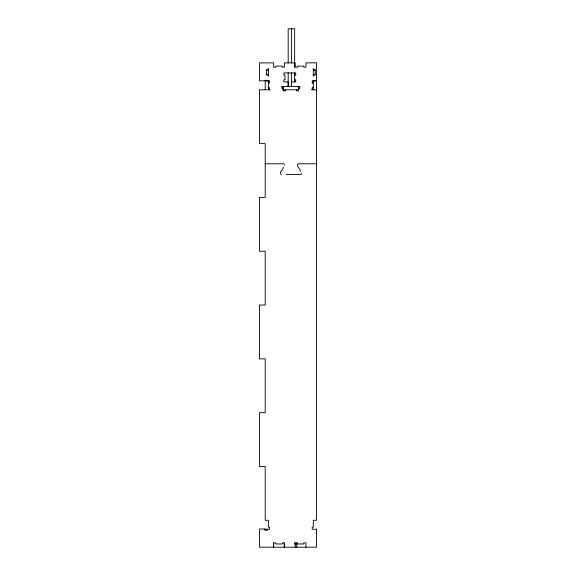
<?xml version="1.0" encoding="UTF-8"?>
<svg xmlns="http://www.w3.org/2000/svg" width="576" height="576" viewBox="0 0 576 576"><rect width="100%" height="100%" fill="white"/><g stroke="black" fill="none" stroke-linecap="round" stroke-linejoin="round"><path stroke-width="0.86" d="M273.47 542.894L273.47 547.2L273.47 543.974M288.18 72.929L288.18 86.558L288.18 81.893L283.874 81.893L283.874 79.74L284.947 79.74L284.947 75.082L283.874 75.082L283.874 72.929L295.711 72.929L295.711 75.082L294.638 75.082M284.386 165.031L284.141 164.16L283.32 163.778L265.219 163.778M313.294 69.926C315.374 67.37 315.706 73.627 314.906 74.542A0.806 0.806 0 0 1 314.1 75.348A0.806 0.806 0 0 1 313.294 74.542M283.363 167.098C283.673 168.941 277.927 173.426 281.376 174.542M266.026 69.991L268.445 69.991M313.294 69.991L315.713 69.991M266.026 74.477L268.445 74.477M313.294 74.477L315.713 74.477M294.638 79.74L295.711 79.74L295.711 81.893L291.406 81.893M265.219 80.755L268.445 80.755M313.294 80.755L316.519 80.755M316.519 80.82L312.214 80.82L312.214 82.973L313.294 82.973M268.445 82.973L269.525 82.973L269.525 80.82L259.481 80.82L259.481 62.885L273.65 62.885L273.65 67.183L275.803 67.183L275.803 66.11L282.262 66.11L282.262 67.183L284.414 67.183L284.414 62.885L295.171 62.885L295.171 67.183L297.324 67.183L297.324 66.11L303.782 66.11L303.782 67.183L305.935 67.183L305.935 62.885L316.519 62.813L316.519 520.294L313.294 520.294L313.294 527.112L312.214 527.112L312.214 529.265L316.519 529.265L316.519 547.2L259.481 547.2L259.481 529.006L265.219 529.006L265.219 530.338L267.372 530.338L267.372 529.265M281.714 86.558L300.01 86.558M268.445 87.638L269.525 87.638L269.525 89.791M313.294 87.638L312.214 87.638L312.214 89.791M283.147 88.711L282.074 88.711L282.074 86.558M298.577 88.711L299.65 88.711L299.65 86.558M270.23 89.791L259.481 89.791L259.481 143.604L265.219 143.604L265.219 197.417L259.481 197.417L259.481 251.23L265.219 251.23L265.219 305.042L259.481 305.042L259.481 358.855L265.219 358.855L265.219 412.668L259.481 412.668L259.481 466.481L265.219 466.481L265.219 520.294L268.445 520.294L268.445 527.112L269.525 527.112L269.525 529.265L264.499 529.265M311.494 89.791L316.519 89.719M316.519 163.778L298.418 163.778C294.962 164.894 300.708 169.387 300.406 171.223M286.121 174.542L300.362 174.542L301.183 174.161L301.421 173.29M294.998 543.974L296.791 543.974M268.445 69.926C266.364 67.37 266.033 73.627 266.832 74.542A0.806 0.806 0 0 0 267.638 75.348A0.806 0.806 0 0 0 268.445 74.542M316.512 86.558L316.512 89.791M313.294 68.558L313.294 76.14M313.294 80.561L313.286 89.791M305.935 547.2L305.935 542.894L303.782 542.894L303.782 543.974L297.324 543.974L297.324 542.894L294.638 542.894L294.638 543.974M296.791 542.894L296.791 547.2M296.424 89.791L296.424 90.864L298.577 90.864L298.577 86.558L298.577 89.791L283.147 89.791L283.147 86.558L283.147 90.864L285.3 90.864L285.3 89.791M295.171 542.894L295.171 547.2M294.638 67.493L294.638 28.8L288.18 28.8L288.18 62.885M294.638 72.929L294.638 81.893M291.406 28.8L291.406 62.885M291.406 72.929L291.406 86.558M284.414 547.2L284.414 542.894L282.262 542.894L282.262 543.974L275.803 543.974L275.803 542.894L273.65 542.894L273.65 547.2M284.234 542.894L284.234 547.2M268.445 68.558L268.445 76.14M268.445 80.561L268.438 89.791M265.219 80.215L265.212 89.791"/></g></svg>
